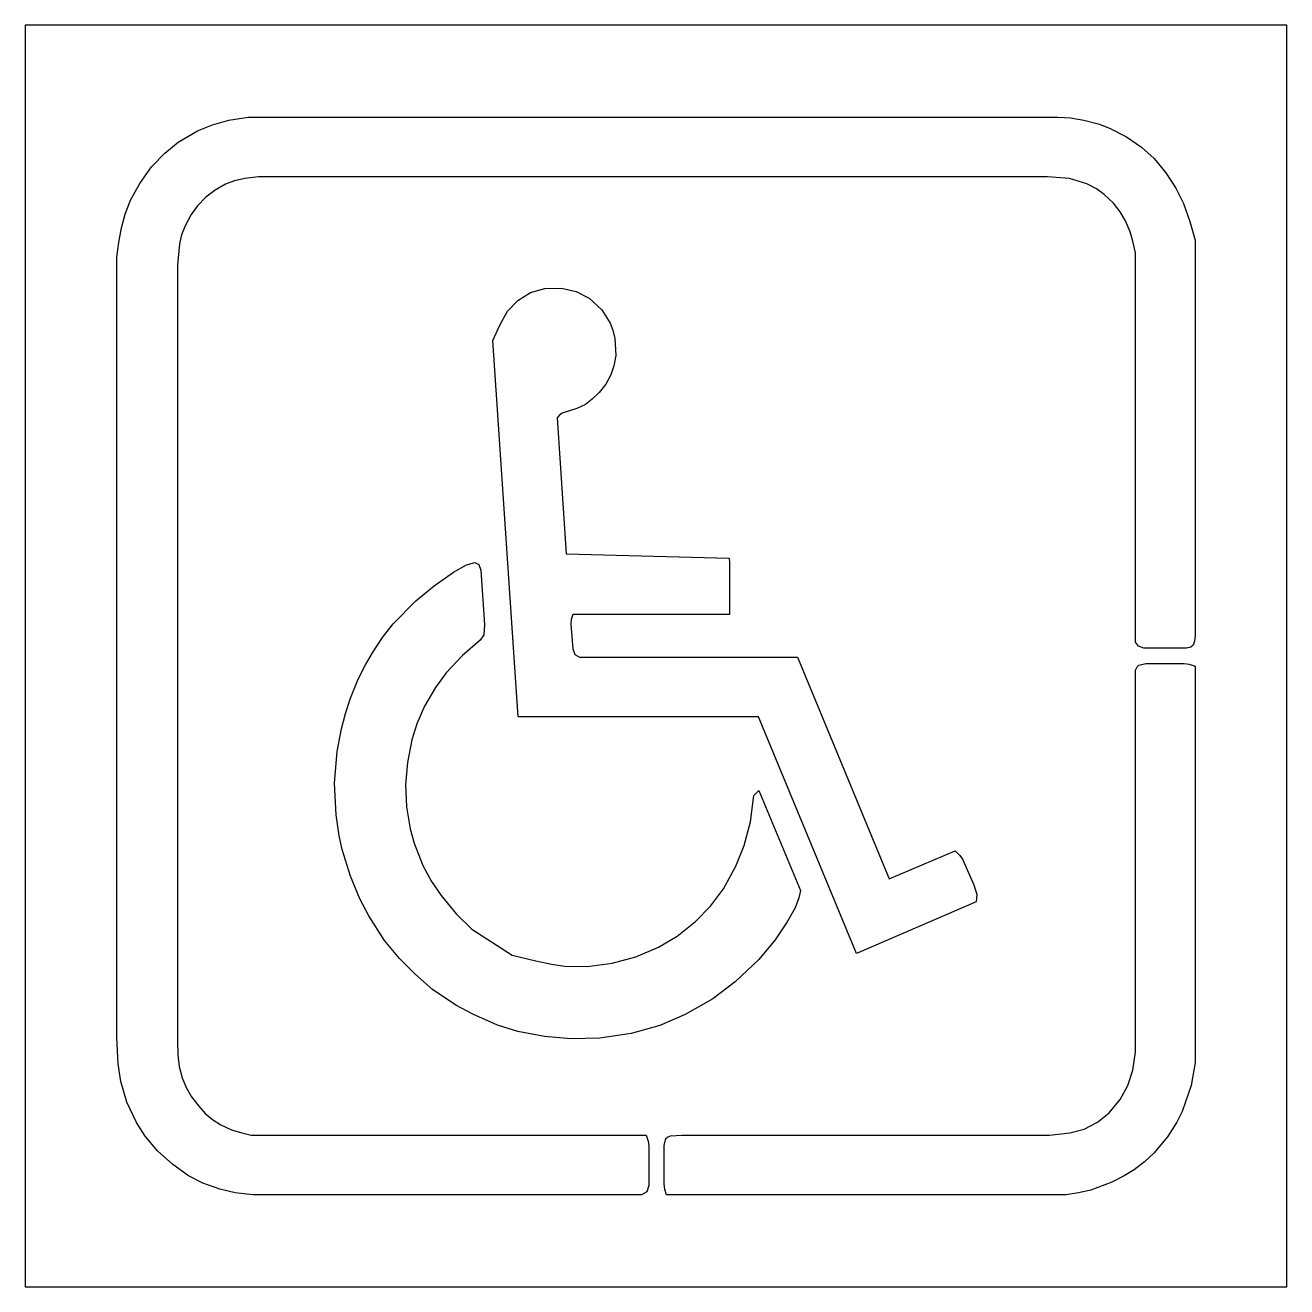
# Model space of a CAD drawing. Header units: inches. Extents: x 0 to 47, y 0 to 47.
import ezdxf

# ---------------------------------------------------------------- set-up
doc = ezdxf.new("R2010")
doc.units = ezdxf.units.IN
doc.header["$MEASUREMENT"] = 0
doc.layers.add('CUT', color=1, linetype='Continuous')

msp = doc.modelspace()

# ---------------------------------------------------------------- linework, layer by layer
at = {"layer": 'CUT'}
for points in [[(0, 0), (47, 0), (47, 47), (0, 47)], [(5.699, 42.638), (6.424, 43.061), (6.976, 43.29), (7.584, 43.462), (8.308, 43.577), (38.466, 43.577), (38.938, 43.547), (39.44, 43.466), (40.017, 43.312), (40.425, 43.154), (41.023, 42.841), (41.585, 42.458), (42.063, 42.031), (42.498, 41.507), (42.864, 40.933), (43.147, 40.364), (43.385, 39.689), (43.582, 38.996), (43.582, 24.278), (43.564, 24.053), (43.51, 23.905), (43.423, 23.832), (43.263, 23.791), (41.68, 23.791), (41.471, 23.863), (41.361, 24.019), (41.361, 38.524), (41.263, 38.955), (41.165, 39.301), (40.996, 39.708), (40.797, 40.054), (40.547, 40.365), (40.201, 40.697), (39.909, 40.907), (39.554, 41.087), (38.91, 41.285), (38.09, 41.355), (8.692, 41.355), (8.182, 41.294), (7.794, 41.206), (7.46, 41.076), (7.077, 40.86), (6.729, 40.592), (6.423, 40.275), (6.186, 39.954), (5.958, 39.531), (5.828, 39.197), (5.742, 38.852), (5.671, 38.073), (5.671, 9.155), (5.683, 8.637), (5.737, 8.209), (5.842, 7.786), (5.997, 7.419), (6.199, 7.074), (6.464, 6.723), (6.708, 6.458), (6.983, 6.226), (7.287, 6.035), (7.686, 5.85), (8.067, 5.732), (8.416, 5.645), (23.137, 5.645), (23.209, 5.425), (23.234, 5.249), (23.231, 3.776), (23.154, 3.531), (22.964, 3.423), (8.483, 3.423), (7.823, 3.497), (7.244, 3.633), (6.611, 3.864), (6.079, 4.139), (5.493, 4.552), (4.931, 5.064), (4.466, 5.615), (4.147, 6.121), (3.79, 6.872), (3.566, 7.642), (3.465, 8.307), (3.418, 9.293), (3.418, 38.358), (3.49, 38.91), (3.583, 39.457), (3.722, 39.957), (3.927, 40.48), (4.27, 41.109), (4.708, 41.725), (5.207, 42.238)], [(20.644, 23.451), (28.769, 23.451), (32.182, 15.202), (34.645, 16.238), (34.816, 16.071), (34.918, 15.927), (35.336, 14.979), (35.449, 14.617), (35.428, 14.342), (30.965, 12.416), (27.316, 21.229), (18.36, 21.229), (17.422, 35.257), (17.676, 35.831), (17.966, 36.348), (18.352, 36.749), (18.823, 37.044), (19.353, 37.196), (19.984, 37.208), (20.524, 37.086), (21.012, 36.831), (21.478, 36.398), (21.797, 35.894), (21.897, 35.634), (21.969, 35.325), (21.998, 34.7), (21.934, 34.314), (21.819, 33.977), (21.63, 33.626), (21.383, 33.314), (21.125, 33.064), (20.868, 32.875), (20.549, 32.716), (20.006, 32.548), (19.908, 32.477), (19.816, 32.368), (20.154, 27.306), (26.227, 27.147), (26.233, 26.971), (26.237, 25.052), (20.397, 25.052), (20.342, 24.856), (20.324, 24.688), (20.397, 23.763), (20.481, 23.557)], [(11.808, 16.297), (11.693, 16.804), (11.584, 17.581), (11.522, 18.767), (11.626, 19.94), (11.78, 20.781), (11.931, 21.358), (12.113, 21.932), (12.404, 22.631), (12.671, 23.17), (12.937, 23.618), (13.313, 24.187), (13.708, 24.693), (14.551, 25.551), (15.232, 26.114), (15.955, 26.621), (16.44, 26.896), (16.747, 26.98), (16.895, 26.908), (16.969, 26.692), (17.113, 24.66), (17.083, 24.292), (16.95, 24.085), (16.29, 23.518), (15.686, 22.875), (15.28, 22.328), (14.881, 21.636), (14.593, 20.978), (14.4, 20.372), (14.236, 19.534), (14.173, 18.715), (14.205, 17.878), (14.341, 17.062), (14.489, 16.522), (14.808, 15.7), (15.131, 15.1), (15.494, 14.571), (16.06, 13.894), (16.633, 13.326), (18.145, 12.354), (19.024, 12.143), (19.604, 12.014), (20.105, 11.941), (20.934, 11.93), (21.864, 12.056), (22.748, 12.286), (23.595, 12.649), (24.283, 13.059), (24.971, 13.611), (25.533, 14.184), (26.015, 14.824), (26.472, 15.669), (26.784, 16.444), (27.015, 17.326), (27.145, 18.308), (27.332, 18.485), (28.884, 14.766), (28.826, 14.486), (28.68, 14.121), (28.387, 13.596), (27.943, 12.928), (27.325, 12.189), (26.451, 11.362), (25.62, 10.733), (24.583, 10.143), (23.637, 9.739), (22.569, 9.438), (21.403, 9.259), (20.327, 9.241), (19.344, 9.319), (18.353, 9.51), (17.589, 9.745), (16.676, 10.15), (16.043, 10.493), (15.179, 11.079), (14.509, 11.653), (13.947, 12.225), (13.386, 12.906), (12.804, 13.821), (12.465, 14.456), (12.114, 15.301)], [(43.433, 7.501), (43.099, 6.526), (42.899, 6.138), (42.562, 5.592), (42.05, 4.977), (41.694, 4.653), (41.311, 4.361), (40.938, 4.127), (40.481, 3.892), (39.701, 3.604), (39.243, 3.502), (38.778, 3.423), (23.891, 3.423), (23.831, 3.619), (23.799, 3.829), (23.801, 5.264), (23.867, 5.52), (23.928, 5.579), (24.045, 5.623), (24.465, 5.645), (38.165, 5.654), (38.913, 5.731), (39.453, 5.876), (39.948, 6.133), (40.38, 6.486), (40.789, 6.978), (41.077, 7.504), (41.263, 8.073), (41.361, 8.739), (41.361, 22.978), (41.429, 23.093), (41.489, 23.154), (41.747, 23.218), (43.182, 23.219), (43.359, 23.195), (43.582, 23.124), (43.582, 8.354)]]:
    msp.add_lwpolyline(points, close=True, dxfattribs=at)

doc.saveas('drawing.dxf')
